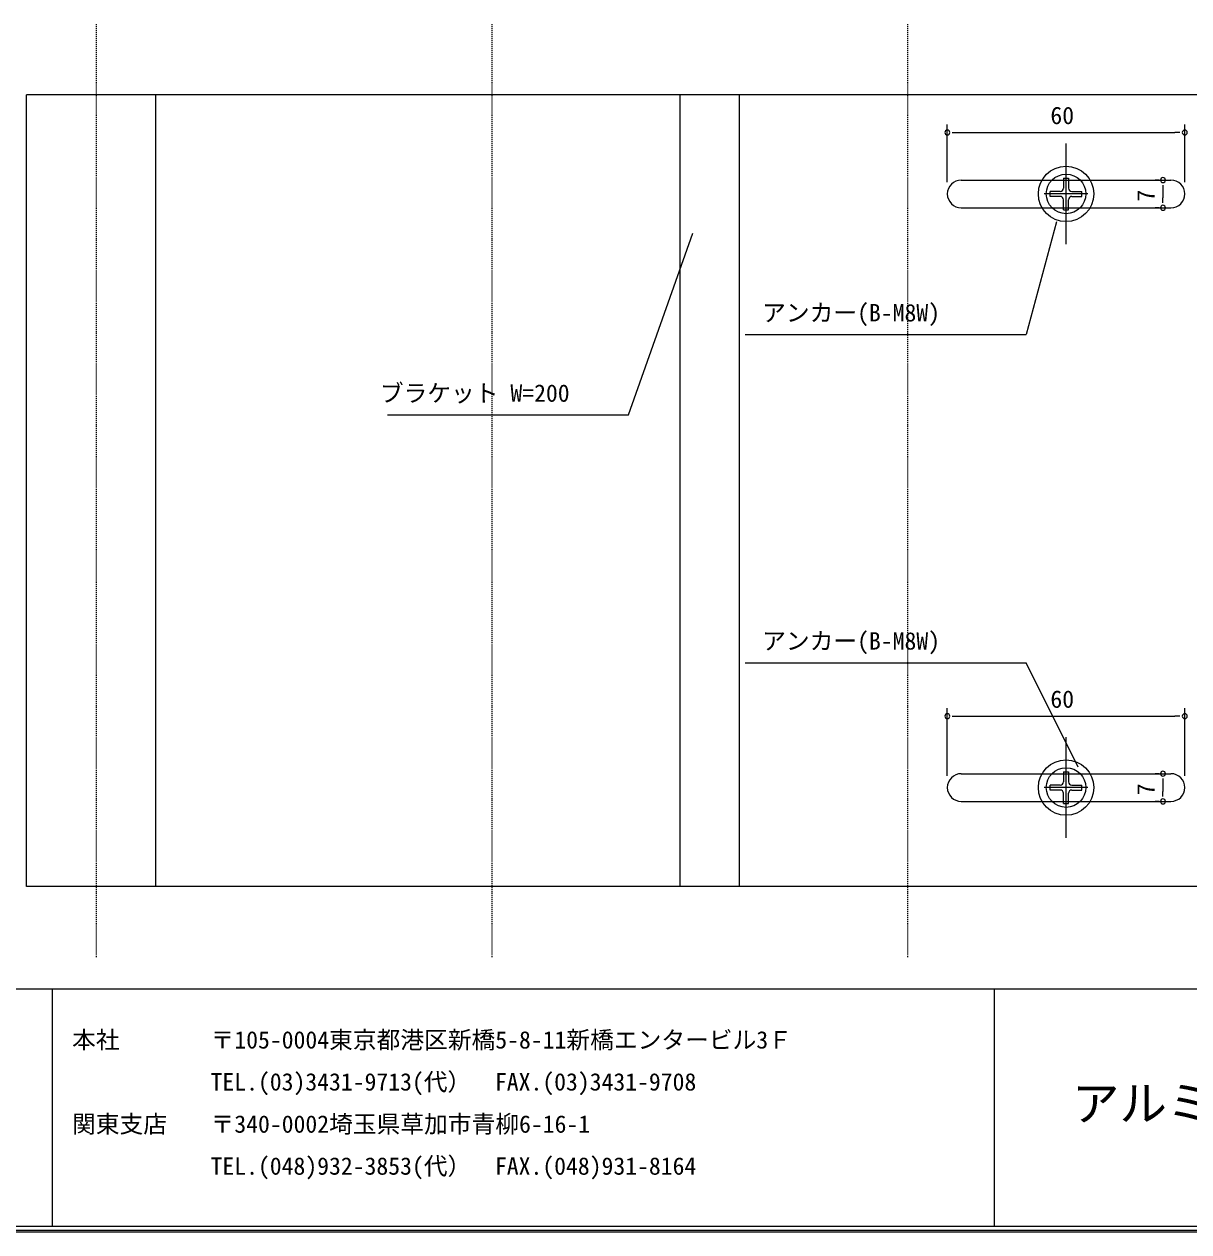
# Model space of a CAD drawing. Units: millimetres, scale not verified. Extents: x -400 to 3744, y -276 to 280.
# Drawn here: x 2335.7 to 2630, y -272.3 to 32.9 of the extents above; entities that cross this region are included whole.
import ezdxf
from ezdxf.enums import TextEntityAlignment as Align

# ---------------------------------------------------------------- set-up
doc = ezdxf.new("R2010")
doc.units = ezdxf.units.MM
doc.header["$LTSCALE"] = 2
doc.linetypes.add('USER2', pattern=[0.25, 0.125, -0.125])
doc.layers.add('0-0_0', color=7, linetype='Continuous', lineweight=9)
doc.styles.add('ＭＳ ゴシック', font='')
doc.styles.get('ＭＳ ゴシック').set_extended_font_data('MS Gothic')

msp = doc.modelspace()

# ---------------------------------------------------------------- linework, layer by layer
at = {"layer": '0-0_0', "color": 4, "linetype": 'USER2', "lineweight": 18}
for p, q in [((2354.019, -202.907), (2354.019, 32.88)), ((2454.019, -202.907), (2454.019, 32.88)), ((2559.019, -202.907), (2559.019, 32.88))]:
    msp.add_line(p, q, dxfattribs=at)
at = {"layer": '0-0_0', "color": 4, "lineweight": 18}
for p, q in [((2336.319, -185.013), (2336.319, 14.987)), ((2681.719, 14.987), (2336.319, 14.987)), ((2369.019, -185.013), (2369.019, 14.987)), ((2501.519, -185.013), (2501.519, 14.987)), ((2516.519, -185.013), (2516.519, 14.987)), ((2598.394, -6.007), (2598.394, -8.555)), ((2598.394, -6.007), (2599.644, -6.007)), ((2599.019, -15.513), (2599.019, -4.513)), ((2599.644, -6.007), (2599.644, -8.555)), ((2572.519, -6.513), (2625.519, -6.513)), ((2604.519, -10.013), (2593.519, -10.013)), ((2597.561, -9.388), (2595.013, -9.388)), ((2595.013, -10.638), (2595.013, -9.388)), ((2597.561, -10.638), (2595.013, -10.638)), ((2598.394, -14.02), (2598.394, -11.472)), ((2599.644, -14.02), (2599.644, -11.472)), ((2600.478, -9.388), (2603.026, -9.388)), ((2600.478, -10.638), (2603.026, -10.638)), ((2603.026, -10.638), (2603.026, -9.388)), ((2572.519, -13.513), (2625.519, -13.513)), ((2598.394, -14.02), (2599.644, -14.02)), ((2599.019, -165.513), (2599.019, -154.513)), ((2572.519, -156.513), (2625.519, -156.513)), ((2598.394, -156.007), (2598.394, -158.555)), ((2598.394, -156.007), (2599.644, -156.007)), ((2599.644, -156.007), (2599.644, -158.555)), ((2604.519, -160.013), (2593.519, -160.013)), ((2597.561, -159.388), (2595.013, -159.388)), ((2595.013, -160.638), (2595.013, -159.388)), ((2597.561, -160.638), (2595.013, -160.638)), ((2598.394, -164.02), (2598.394, -161.472)), ((2599.644, -164.02), (2599.644, -161.472)), ((2600.478, -159.388), (2603.026, -159.388)), ((2600.478, -160.638), (2603.026, -160.638)), ((2603.026, -160.638), (2603.026, -159.388)), ((2572.519, -163.513), (2625.519, -163.513)), ((2598.394, -164.02), (2599.644, -164.02)), ((2681.719, -185.013), (2336.319, -185.013))]:
    msp.add_line(p, q, dxfattribs=at)
at = {"layer": '0-0_0'}
for p, q in [((2569.019, -7.013), (2569.019, 7.502)), ((2629.019, -7.013), (2629.019, 7.502)), ((2570.269, 5.502), (2571.519, 5.502)), ((2571.519, 5.502), (2626.519, 5.502)), ((2627.769, 5.502), (2626.519, 5.502)), ((2622.572, -6.513), (2621.505, -6.513)), ((2623.505, -7.763), (2623.505, -9.013)), ((2623.505, -9.013), (2623.505, -11.013)), ((2623.505, -12.263), (2623.505, -11.013)), ((2622.572, -13.513), (2621.505, -13.513)), ((2596.598, -17.093), (2588.974, -45.546)), ((2517.903, -45.546), (2588.931, -45.546)), ((2517.903, -128.472), (2588.931, -128.472)), ((2602.072, -154.848), (2588.973, -128.464)), ((2569.019, -157.013), (2569.019, -139.985)), ((2629.019, -157.013), (2629.019, -139.985)), ((2570.269, -141.985), (2571.519, -141.985)), ((2571.519, -141.985), (2626.519, -141.985)), ((2627.769, -141.985), (2626.519, -141.985)), ((2622.572, -156.513), (2621.505, -156.513)), ((2623.505, -157.763), (2623.505, -159.013)), ((2623.505, -159.013), (2623.505, -161.013)), ((2623.505, -162.263), (2623.505, -161.013)), ((2622.572, -163.513), (2621.505, -163.513)), ((2101.46, -272.276), (2902.26, -272.276)), ((2101.46, -272.276), (2902.26, -272.276))]:
    msp.add_line(p, q, dxfattribs=at)
at = {"layer": '0-0_0', "color": 1, "lineweight": 18}
for p, q in [((2599.019, -22.724), (2599.019, 2.697)), ((2599.019, -172.724), (2599.019, -147.303))]:
    msp.add_line(p, q, dxfattribs=at)
at = {"layer": '0-0_0', "color": 3, "lineweight": 18}
for p, q in [((2102.86, -210.876), (2900.86, -210.876)), ((2342.86, -210.876), (2342.86, -270.876)), ((2580.86, -210.876), (2580.86, -270.876)), ((2102.86, -270.876), (2900.86, -270.876)), ((2101.86, -271.876), (2901.86, -271.876))]:
    msp.add_line(p, q, dxfattribs=at)
at = {"layer": '0-0_0'}
msp.add_lwpolyline([(2427.573, -65.862), (2488.49, -65.862), (2504.714, -19.934)], dxfattribs=at)
at = {"layer": '0-0_0', "color": 4, "lineweight": 18}
for centre, radius in [((2599.019, -10.013), 7), ((2599.019, -10.013), 5), ((2599.019, -160.013), 7), ((2599.019, -160.013), 5)]:
    msp.add_circle(centre, radius, dxfattribs=at)
at = {"layer": '0-0_0'}
for centre, start, end in [((2569.019, 5.502), 0, 180), ((2629.019, 5.502), 0, 180), ((2569.019, 5.502), 180, 0), ((2629.019, 5.502), 180, 0), ((2623.505, -6.513), 90, 270), ((2623.505, -6.513), 270, 90), ((2623.505, -13.513), 90, 270), ((2623.505, -13.513), 270, 90), ((2569.019, -141.985), 0, 180), ((2569.019, -141.985), 180, 0), ((2629.019, -141.985), 0, 180), ((2629.019, -141.985), 180, 0), ((2623.505, -156.513), 90, 270), ((2623.505, -156.513), 270, 90), ((2623.505, -163.513), 90, 270), ((2623.505, -163.513), 270, 90)]:
    msp.add_arc(centre, 0.625, start, end, dxfattribs=at)
at = {"layer": '0-0_0', "color": 4, "lineweight": 18}
for centre, radius, start, end in [((2572.519, -10.013), 3.5, 90, 270), ((2597.561, -8.555), 0.833, 270, 0), ((2600.478, -8.555), 0.833, 180, 270), ((2625.519, -10.013), 3.5, 270, 90), ((2597.561, -11.472), 0.833, 0, 90), ((2600.478, -11.472), 0.833, 90, 180), ((2572.519, -160.013), 3.5, 90, 270), ((2597.561, -158.555), 0.833, 270, 0), ((2600.478, -158.555), 0.833, 180, 270), ((2625.519, -160.013), 3.5, 270, 90), ((2597.561, -161.472), 0.833, 0, 90), ((2600.478, -161.472), 0.833, 90, 180)]:
    msp.add_arc(centre, radius, start, end, dxfattribs=at)

# ---------------------------------------------------------------- texts
at = {"layer": '0-0_0', "style": 'ＭＳ ゴシック'}
for s, height, p in [('60', 4.399, (2595.06, 6.302)), ('アンカー(B-M8W)', 4.399, (2522.224, -43.546)), ('ブラケット W=200', 4.399, (2425.624, -63.862)), ('アンカー(B-M8W)', 4.399, (2522.224, -126.472)), ('60', 4.399, (2595.06, -141.185)), ('本社', 4.399, (2347.86, -227.283)), ('〒105-0004東京都港区新橋5-8-11新橋エンタービル3Ｆ', 4.399, (2382.86, -227.283)), ('TEL.(03)3431-9713(代）  FAX.(03)3431-9708', 4.399, (2382.86, -237.89)), ('アルミ笠木\u3000AUE WPブラケットシリーズ', 8.798, (2600.515, -246.846)), ('関東支店', 4.399, (2347.86, -248.554)), ('〒340-0002埼玉県草加市青柳6-16-1', 4.399, (2382.86, -248.554)), ('TEL.(048)932-3853(代）  FAX.(048)931-8164', 4.399, (2382.86, -259.162))]:
    msp.add_text(s, height=height, dxfattribs=at).set_placement(p, align=Align.BOTTOM_LEFT)
for p in [(2622.705, -11.947), (2622.705, -161.947)]:
    msp.add_text('7', height=4.399, rotation=90, dxfattribs=at).set_placement(p, align=Align.BOTTOM_LEFT)

doc.saveas('drawing.dxf')
